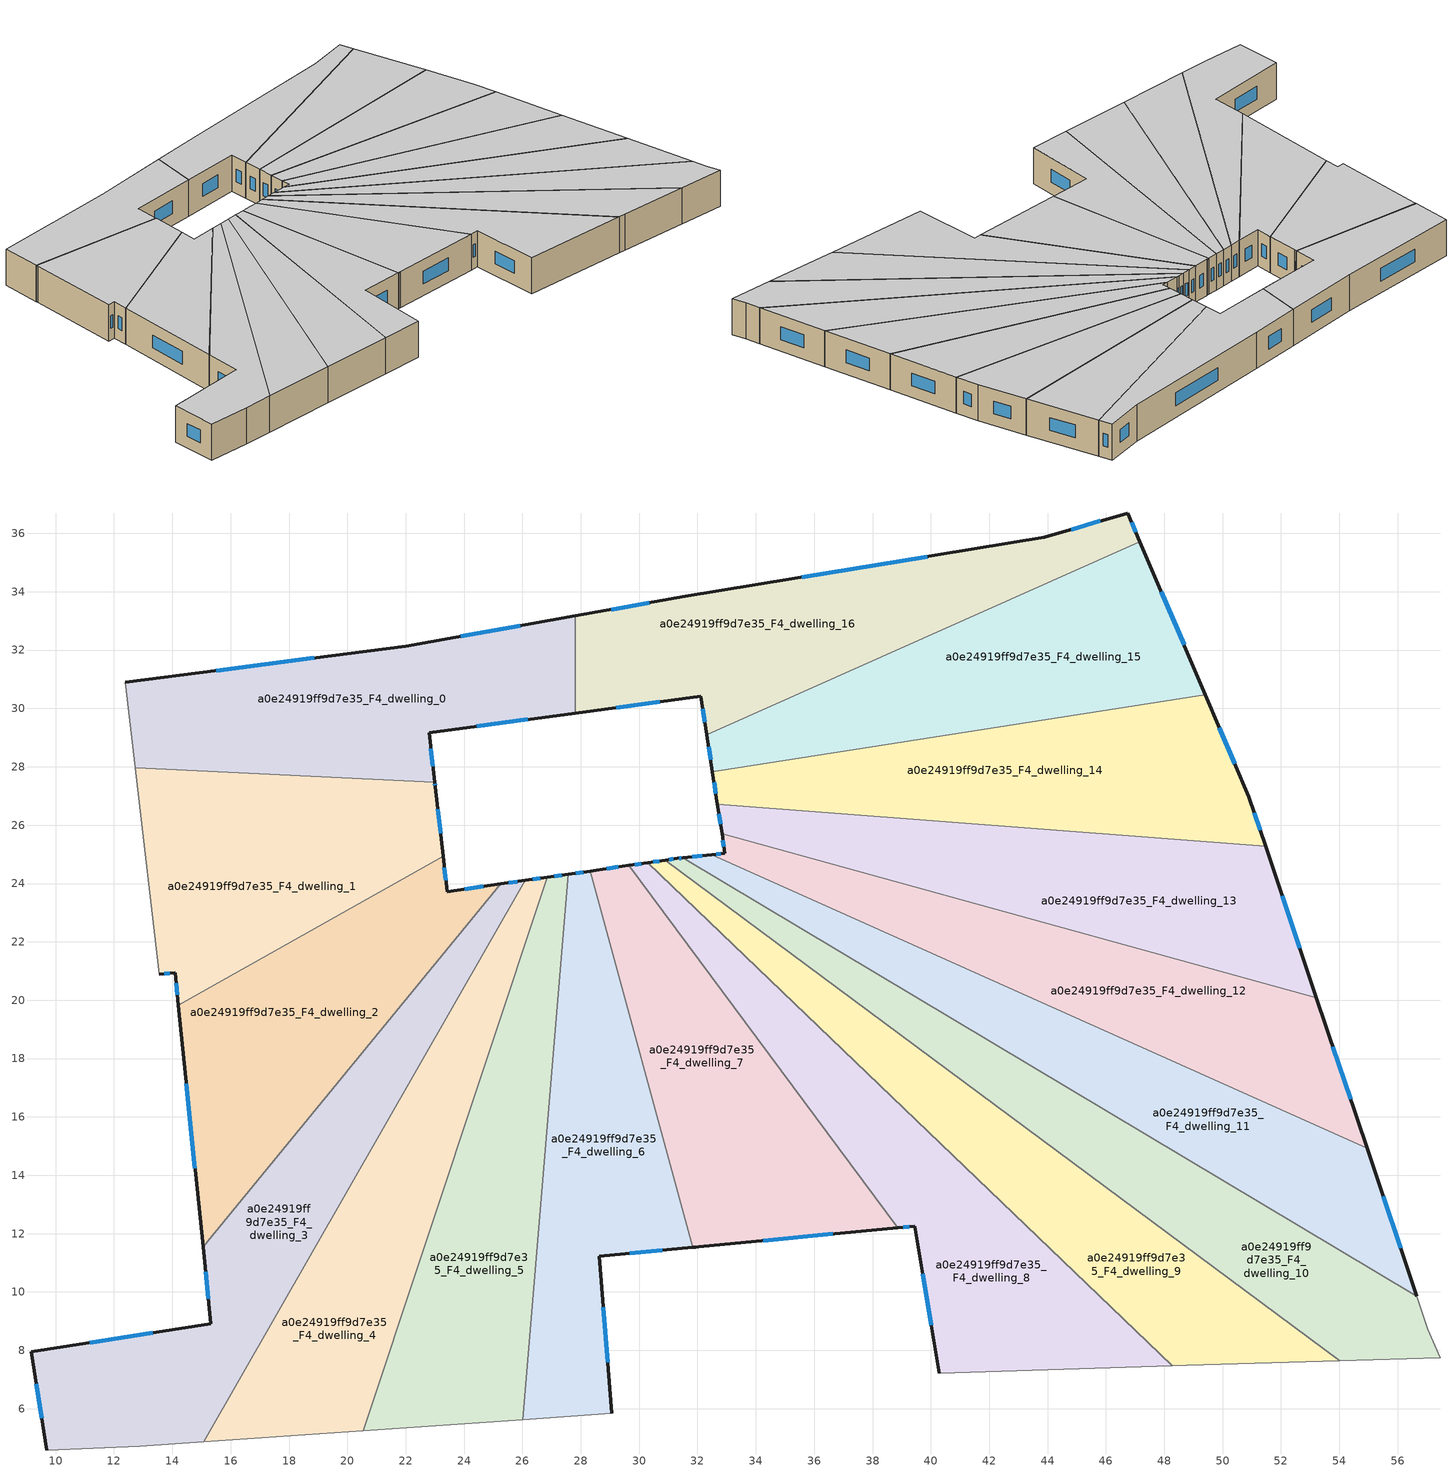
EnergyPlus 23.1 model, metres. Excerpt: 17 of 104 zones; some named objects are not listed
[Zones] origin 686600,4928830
a0e24919ff9d7e35_F4_dwelling_0
 floor to a0e24919ff9d7e35_F3_dwelling_0 (EU_floor_Construction): 27.81,33.17 27.81,29.84 22.8,29.17 22.99,27.47 12.73,27.97 12.39,30.89 21.99,32.14 z12
 wall outside (EU_wall_Construction): 27.81,33.17 21.99,32.14 12.39,30.89 / 22.99,27.47 22.8,29.17 27.81,29.84 z12:15
 wall to a0e24919ff9d7e35_F4_dwelling_16 (EU_wall_Construction): 27.81,29.84 27.81,33.17 z12:15
 wall to a0e24919ff9d7e35_F4_dwelling_1 (EU_wall_Construction): 12.73,27.97 22.99,27.47 z12:15
 wall adiabatic (EU_wall_Construction): 12.39,30.89 12.73,27.97 z12:15
 window (EU_Window_Construction): 18.87,31.73 15.52,31.3 / 25.92,32.84 23.88,32.48 / 24.43,29.39 26.18,29.62 / 22.93,28.02 22.86,28.62 z12.98:14.02
 ceiling to a0e24919ff9d7e35_F5_dwelling_0 (EU_floor_Construction): 27.81,29.84 27.81,33.17 21.99,32.14 12.39,30.89 12.73,27.97 22.99,27.47 22.8,29.17 z15
a0e24919ff9d7e35_F4_dwelling_1
 floor to a0e24919ff9d7e35_F3_dwelling_1 (EU_floor_Construction): 22.99,27.47 23.01,27.32 23.28,24.94 14.21,19.83 14.09,20.94 13.55,20.89 12.75,27.82 12.73,27.97 z12
 wall outside (EU_wall_Construction): 23.28,24.94 23.01,27.32 22.99,27.47 / 13.55,20.89 14.09,20.94 14.21,19.83 z12:15
 wall adiabatic (EU_wall_Construction): 12.73,27.97 12.75,27.82 13.55,20.89 z12:15
 wall to a0e24919ff9d7e35_F4_dwelling_2 (EU_wall_Construction): 14.21,19.83 23.28,24.94 z12:15
 window (EU_Window_Construction): 23.01,27.37 23,27.42 / 23.2,25.72 23.1,26.55 / 14.13,20.58 14.17,20.19 / 13.73,20.91 13.92,20.92 z12.98:14.02
 ceiling to a0e24919ff9d7e35_F5_dwelling_1 (EU_floor_Construction): 23.28,24.94 23.01,27.32 22.99,27.47 12.73,27.97 12.75,27.82 13.55,20.89 14.09,20.94 14.21,19.83 z15
a0e24919ff9d7e35_F4_dwelling_10
 floor to a0e24919ff9d7e35_F3_dwelling_10 (EU_floor_Construction): 56.66,9.85 57.03,8.73 57.45,7.75 54.02,7.65 30.89,24.8 31.31,24.86 31.5,24.88 z12
 wall outside (EU_wall_Construction): 31.5,24.88 31.31,24.86 30.89,24.8 z12:15
 wall adiabatic (EU_wall_Construction): 54.02,7.65 57.45,7.75 57.03,8.73 56.66,9.85 z12:15
 wall to a0e24919ff9d7e35_F4_dwelling_9 (EU_wall_Construction): 30.89,24.8 54.02,7.65 z12:15
 wall to a0e24919ff9d7e35_F4_dwelling_11 (EU_wall_Construction): 56.66,9.85 31.5,24.88 z12:15
 window (EU_Window_Construction): 31.18,24.84 31.03,24.82 / 31.44,24.87 31.37,24.87 z12.98:14.02
 ceiling to a0e24919ff9d7e35_F5_dwelling_10 (EU_floor_Construction): 57.45,7.75 57.03,8.73 56.66,9.85 31.5,24.88 31.31,24.86 30.89,24.8 54.02,7.65 z15
a0e24919ff9d7e35_F4_dwelling_11
 floor to a0e24919ff9d7e35_F3_dwelling_11 (EU_floor_Construction): 54.95,14.93 56.66,9.85 31.5,24.88 32.49,24.99 z12
 wall outside (EU_wall_Construction): 32.49,24.99 31.5,24.88 / 56.66,9.85 54.95,14.93 z12:15
 wall to a0e24919ff9d7e35_F4_dwelling_12 (EU_wall_Construction): 54.95,14.93 32.49,24.99 z12:15
 window (EU_Window_Construction): 32.17,24.95 31.82,24.92 / 56.1,11.5 55.5,13.28 z12.98:14.02
 ceiling to a0e24919ff9d7e35_F5_dwelling_11 (EU_floor_Construction): 56.66,9.85 54.95,14.93 32.49,24.99 31.5,24.88 z15
a0e24919ff9d7e35_F4_dwelling_12
 floor to a0e24919ff9d7e35_F3_dwelling_12 (EU_floor_Construction): 53.21,20.09 54.95,14.93 32.49,24.99 32.94,25.04 32.84,25.7 z12
 wall outside (EU_wall_Construction): 32.84,25.7 32.94,25.04 32.49,24.99 / 54.95,14.93 53.21,20.09 z12:15
 wall to a0e24919ff9d7e35_F4_dwelling_13 (EU_wall_Construction): 53.21,20.09 32.84,25.7 z12:15
 window (EU_Window_Construction): 32.8,25.02 32.64,25.01 / 32.87,25.49 32.91,25.26 / 54.38,16.61 53.78,18.41 z12.98:14.02
 ceiling to a0e24919ff9d7e35_F5_dwelling_12 (EU_floor_Construction): 54.95,14.93 53.21,20.09 32.84,25.7 32.94,25.04 32.49,24.99 z15
a0e24919ff9d7e35_F4_dwelling_13
 floor to a0e24919ff9d7e35_F3_dwelling_13 (EU_floor_Construction): 51.47,25.27 53.21,20.09 32.84,25.7 32.69,26.71 z12
 wall outside (EU_wall_Construction): 32.69,26.71 32.84,25.7 / 53.21,20.09 51.47,25.27 z12:15
 wall to a0e24919ff9d7e35_F4_dwelling_14 (EU_wall_Construction): 51.47,25.27 32.69,26.71 z12:15
 window (EU_Window_Construction): 32.74,26.38 32.79,26.03 / 52.65,21.77 52.04,23.59 z12.98:14.02
 ceiling to a0e24919ff9d7e35_F5_dwelling_13 (EU_floor_Construction): 53.21,20.09 51.47,25.27 32.69,26.71 32.84,25.7 z15
a0e24919ff9d7e35_F4_dwelling_14
 floor to a0e24919ff9d7e35_F3_dwelling_14 (EU_floor_Construction): 49.41,30.47 50.9,26.97 51.47,25.27 32.69,26.71 32.51,27.83 z12
 wall outside (EU_wall_Construction): 32.51,27.83 32.69,26.71 / 51.47,25.27 50.9,26.97 49.41,30.47 z12:15
 wall to a0e24919ff9d7e35_F4_dwelling_15 (EU_wall_Construction): 49.41,30.47 32.51,27.83 z12:15
 window (EU_Window_Construction): 32.57,27.46 32.63,27.07 / 50.42,28.11 49.89,29.33 / 51.29,25.82 51.09,26.42 z12.98:14.02
 ceiling to a0e24919ff9d7e35_F5_dwelling_14 (EU_floor_Construction): 51.47,25.27 50.9,26.97 49.41,30.47 32.51,27.83 32.69,26.71 z15
a0e24919ff9d7e35_F4_dwelling_15
 floor to a0e24919ff9d7e35_F3_dwelling_15 (EU_floor_Construction): 47.17,35.71 49.41,30.47 32.51,27.83 32.32,29.09 z12
 wall outside (EU_wall_Construction): 32.32,29.09 32.51,27.83 / 49.41,30.47 47.17,35.71 z12:15
 wall to a0e24919ff9d7e35_F4_dwelling_16 (EU_wall_Construction): 47.17,35.71 32.32,29.09 z12:15
 window (EU_Window_Construction): 32.38,28.68 32.45,28.24 / 48.68,32.18 47.89,34.01 z12.98:14.02
 ceiling to a0e24919ff9d7e35_F5_dwelling_15 (EU_floor_Construction): 49.41,30.47 47.17,35.71 32.32,29.09 32.51,27.83 z15
a0e24919ff9d7e35_F4_dwelling_16
 floor to a0e24919ff9d7e35_F3_dwelling_16 (EU_floor_Construction): 46.74,36.7 47.17,35.71 32.32,29.09 32.11,30.42 27.81,29.84 27.81,33.17 31.58,33.84 43.88,35.86 z12
 wall outside (EU_wall_Construction): 27.81,29.84 32.11,30.42 32.32,29.09 / 47.17,35.71 46.74,36.7 43.88,35.86 31.58,33.84 27.81,33.17 z12:15
 window (EU_Window_Construction): 32.18,29.99 32.25,29.53 / 29.21,30.03 30.71,30.23 / 30.36,33.62 29.04,33.39 / 39.88,35.2 35.58,34.5 / 45.81,36.43 44.81,36.13 / 47.03,36.03 46.88,36.38 z12.98:14.02
 ceiling to a0e24919ff9d7e35_F5_dwelling_16 (EU_floor_Construction): 47.17,35.71 46.74,36.7 43.88,35.86 31.58,33.84 27.81,33.17 27.81,29.84 32.11,30.42 32.32,29.09 z15
a0e24919ff9d7e35_F4_dwelling_2
 floor to a0e24919ff9d7e35_F3_dwelling_2 (EU_floor_Construction): 25.26,23.99 15.05,11.55 14.21,19.83 23.28,24.94 23.42,23.72 z12
 wall outside (EU_wall_Construction): 14.21,19.83 15.05,11.55 / 25.26,23.99 23.42,23.72 23.28,24.94 z12:15
 wall to a0e24919ff9d7e35_F4_dwelling_3 (EU_wall_Construction): 15.05,11.55 25.26,23.99 z12:15
 window (EU_Window_Construction): 14.48,17.14 14.78,14.25 / 23.38,24.12 23.33,24.54 / 24.66,23.9 24.02,23.81 z12.98:14.02
 ceiling to a0e24919ff9d7e35_F5_dwelling_2 (EU_floor_Construction): 15.05,11.55 25.26,23.99 23.42,23.72 23.28,24.94 14.21,19.83 z15
a0e24919ff9d7e35_F4_dwelling_3
 floor to a0e24919ff9d7e35_F3_dwelling_3 (EU_floor_Construction): 26.1,24.11 15.08,4.86 12.88,4.71 9.69,4.58 9.17,7.95 15.32,8.91 15.05,11.55 25.26,23.99 z12
 wall outside (EU_wall_Construction): 15.05,11.55 15.32,8.91 9.17,7.95 9.69,4.58 / 26.1,24.11 25.26,23.99 z12:15
 wall to a0e24919ff9d7e35_F4_dwelling_4 (EU_wall_Construction): 15.08,4.86 26.1,24.11 z12:15
 wall adiabatic (EU_wall_Construction): 9.69,4.58 12.88,4.71 15.08,4.86 z12:15
 window (EU_Window_Construction): 15.14,10.69 15.23,9.77 / 25.83,24.07 25.54,24.03 / 9.34,6.86 9.52,5.68 / 13.32,8.6 11.17,8.26 z12.98:14.02
 ceiling to a0e24919ff9d7e35_F5_dwelling_3 (EU_floor_Construction): 15.08,4.86 26.1,24.11 25.26,23.99 15.05,11.55 15.32,8.91 9.17,7.95 9.69,4.58 12.88,4.71 z15
a0e24919ff9d7e35_F4_dwelling_4
 floor to a0e24919ff9d7e35_F3_dwelling_4 (EU_floor_Construction): 26.85,24.22 20.54,5.25 15.08,4.86 26.1,24.11 z12
 wall outside (EU_wall_Construction): 26.85,24.22 26.1,24.11 z12:15
 wall to a0e24919ff9d7e35_F4_dwelling_5 (EU_wall_Construction): 20.54,5.25 26.85,24.22 z12:15
 wall adiabatic (EU_wall_Construction): 15.08,4.86 20.54,5.25 z12:15
 window (EU_Window_Construction): 26.61,24.18 26.35,24.14 z12.98:14.02
 ceiling to a0e24919ff9d7e35_F5_dwelling_4 (EU_floor_Construction): 20.54,5.25 26.85,24.22 26.1,24.11 15.08,4.86 z15
a0e24919ff9d7e35_F4_dwelling_5
 floor to a0e24919ff9d7e35_F3_dwelling_5 (EU_floor_Construction): 27.58,24.32 26.01,5.63 20.54,5.25 26.85,24.22 z12
 wall outside (EU_wall_Construction): 27.58,24.32 26.85,24.22 z12:15
 wall to a0e24919ff9d7e35_F4_dwelling_6 (EU_wall_Construction): 26.01,5.63 27.58,24.32 z12:15
 wall adiabatic (EU_wall_Construction): 20.54,5.25 26.01,5.63 z12:15
 window (EU_Window_Construction): 27.34,24.29 27.09,24.25 z12.98:14.02
 ceiling to a0e24919ff9d7e35_F5_dwelling_5 (EU_floor_Construction): 26.01,5.63 27.58,24.32 26.85,24.22 20.54,5.25 z15
a0e24919ff9d7e35_F4_dwelling_6
 floor to a0e24919ff9d7e35_F3_dwelling_6 (EU_floor_Construction): 28.33,24.43 31.84,11.53 28.63,11.22 29.06,5.84 26.01,5.63 27.58,24.32 z12
 wall outside (EU_wall_Construction): 28.33,24.43 27.58,24.32 / 29.06,5.84 28.63,11.22 31.84,11.53 z12:15
 wall to a0e24919ff9d7e35_F4_dwelling_7 (EU_wall_Construction): 31.84,11.53 28.33,24.43 z12:15
 wall adiabatic (EU_wall_Construction): 26.01,5.63 29.06,5.84 z12:15
 window (EU_Window_Construction): 28.08,24.39 27.82,24.36 / 29.67,11.32 30.79,11.43 / 28.92,7.59 28.77,9.47 z12.98:14.02
 ceiling to a0e24919ff9d7e35_F5_dwelling_6 (EU_floor_Construction): 29.06,5.84 28.63,11.22 31.84,11.53 28.33,24.43 27.58,24.32 26.01,5.63 z15
a0e24919ff9d7e35_F4_dwelling_7
 floor to a0e24919ff9d7e35_F3_dwelling_7 (EU_floor_Construction): 29.64,24.62 38.86,12.2 32.04,11.55 31.94,11.54 31.84,11.53 28.33,24.43 28.43,24.44 28.53,24.46 z12
 wall outside (EU_wall_Construction): 29.64,24.62 28.53,24.46 28.43,24.44 28.33,24.43 / 31.84,11.53 31.94,11.54 32.04,11.55 38.86,12.2 z12:15
 wall to a0e24919ff9d7e35_F4_dwelling_8 (EU_wall_Construction): 38.86,12.2 29.64,24.62 z12:15
 window (EU_Window_Construction): 29.28,24.57 28.89,24.51 / 34.26,11.76 36.64,11.99 z12.98:14.02
 ceiling to a0e24919ff9d7e35_F5_dwelling_7 (EU_floor_Construction): 38.86,12.2 29.64,24.62 28.53,24.46 28.43,24.44 28.33,24.43 31.84,11.53 31.94,11.54 32.04,11.55 z15
a0e24919ff9d7e35_F4_dwelling_8
 floor to a0e24919ff9d7e35_F3_dwelling_8 (EU_floor_Construction): 39.45,12.26 38.86,12.2 29.64,24.62 30.29,24.71 48.28,7.47 40.28,7.21 z12
 wall outside (EU_wall_Construction): 38.86,12.2 39.45,12.26 40.28,7.21 / 30.29,24.71 29.64,24.62 z12:15
 wall to a0e24919ff9d7e35_F4_dwelling_9 (EU_wall_Construction): 48.28,7.47 30.29,24.71 z12:15
 wall adiabatic (EU_wall_Construction): 40.28,7.21 48.28,7.47 z12:15
 window (EU_Window_Construction): 39.05,12.22 39.26,12.24 / 30.08,24.68 29.85,24.65 / 39.72,10.62 40.01,8.85 z12.98:14.02
 ceiling to a0e24919ff9d7e35_F5_dwelling_8 (EU_floor_Construction): 48.28,7.47 30.29,24.71 29.64,24.62 38.86,12.2 39.45,12.26 40.28,7.21 z15
a0e24919ff9d7e35_F4_dwelling_9
 floor to a0e24919ff9d7e35_F3_dwelling_9 (EU_floor_Construction): 54.02,7.65 48.76,7.49 48.28,7.47 30.29,24.71 30.89,24.8 z12
 wall outside (EU_wall_Construction): 30.89,24.8 30.29,24.71 z12:15
 wall adiabatic (EU_wall_Construction): 48.28,7.47 48.76,7.49 54.02,7.65 z12:15
 window (EU_Window_Construction): 30.7,24.77 30.49,24.74 z12.98:14.02
 ceiling to a0e24919ff9d7e35_F5_dwelling_9 (EU_floor_Construction): 54.02,7.65 30.89,24.8 30.29,24.71 48.28,7.47 48.76,7.49 z15
[Building]
EU S2 Campaign: North Axis=0; Terrain=City; Solar Distribution=FullExterior
[Site:Location]
Bologna: Latitude=44.5; Longitude=11.25; Time Zone=1; Elevation=37
[SizingPeriod:WeatherFileDays]
AnnualSizingPeriod: Begin Month=1; Begin Day of Month=1; End Month=12; End Day of Month=31; Day of Week for Start Day=Monday; Use Weather File Daylight Saving Period=No; Use Weather File Rain and Snow Indicators=No
[MATERIAL]
EU_InternalMass_Material: Roughness=MediumRough; Thickness=0.1; Conductivity=1; Density=1800; Specific Heat=900; Thermal Absorptance=0.9; Solar Absorptance=0.7; Visible Absorptance=0.7
[MATERIAL:NOMASS] Roughness=MediumRough; Thermal Absorptance=0.9; Solar Absorptance=0.7; Visible Absorptance=0.7
Name | Thermal Resistance
EU_wall_NoMass | 0.905828
EU_floor_NoMass | 0.67114
[WINDOWMATERIAL:SIMPLEGLAZINGSYSTEM]
EU_Window_SimpleGlazing: UFactor=4.52486; Solar Heat Gain Coefficient=0.85; Visible Transmittance=0.85
[CONSTRUCTION]
EU_wall_Construction: EU_wall_NoMass
EU_floor_Construction: EU_floor_NoMass
EU_Window_Construction: EU_Window_SimpleGlazing
EU_InternalMass_Construction: EU_InternalMass_Material
[ZONE] Type=1; Multiplier=1; Ceiling Height=autocalculate; Floor Area=autocalculate; Part of Total Floor Area=Yes
Name | Volume
a0e24919ff9d7e35_F4_dwelling_0 | 167.191
a0e24919ff9d7e35_F4_dwelling_1 | 165.529
a0e24919ff9d7e35_F4_dwelling_10 | 171.903
a0e24919ff9d7e35_F4_dwelling_11 | 171.829
a0e24919ff9d7e35_F4_dwelling_12 | 171.807
a0e24919ff9d7e35_F4_dwelling_13 | 171.837
a0e24919ff9d7e35_F4_dwelling_14 | 171.811
a0e24919ff9d7e35_F4_dwelling_15 | 171.795
a0e24919ff9d7e35_F4_dwelling_16 | 171.854
a0e24919ff9d7e35_F4_dwelling_2 | 167.367
a0e24919ff9d7e35_F4_dwelling_3 | 187.255
a0e24919ff9d7e35_F4_dwelling_4 | 171.793
a0e24919ff9d7e35_F4_dwelling_5 | 171.841
a0e24919ff9d7e35_F4_dwelling_6 | 163.792
a0e24919ff9d7e35_F4_dwelling_7 | 166.583
a0e24919ff9d7e35_F4_dwelling_8 | 185.098
a0e24919ff9d7e35_F4_dwelling_9 | 171.761
[INTERNALMASS] Construction=EU_InternalMass_Construction
Name | Zone or ZoneList | Surface Area
a0e24919ff9d7e35_F4_dwelling_0_EU_InternalMass | a0e24919ff9d7e35_F4_dwelling_0 | 55.731
a0e24919ff9d7e35_F4_dwelling_1_EU_InternalMass | a0e24919ff9d7e35_F4_dwelling_1 | 55.1736
a0e24919ff9d7e35_F4_dwelling_2_EU_InternalMass | a0e24919ff9d7e35_F4_dwelling_2 | 55.7892
a0e24919ff9d7e35_F4_dwelling_3_EU_InternalMass | a0e24919ff9d7e35_F4_dwelling_3 | 62.4137
a0e24919ff9d7e35_F4_dwelling_4_EU_InternalMass | a0e24919ff9d7e35_F4_dwelling_4 | 57.2642
a0e24919ff9d7e35_F4_dwelling_5_EU_InternalMass | a0e24919ff9d7e35_F4_dwelling_5 | 57.2804
a0e24919ff9d7e35_F4_dwelling_6_EU_InternalMass | a0e24919ff9d7e35_F4_dwelling_6 | 54.6039
a0e24919ff9d7e35_F4_dwelling_7_EU_InternalMass | a0e24919ff9d7e35_F4_dwelling_7 | 55.5245
a0e24919ff9d7e35_F4_dwelling_8_EU_InternalMass | a0e24919ff9d7e35_F4_dwelling_8 | 61.6954
a0e24919ff9d7e35_F4_dwelling_9_EU_InternalMass | a0e24919ff9d7e35_F4_dwelling_9 | 57.2541
a0e24919ff9d7e35_F4_dwelling_10_EU_InternalMass | a0e24919ff9d7e35_F4_dwelling_10 | 57.3013
a0e24919ff9d7e35_F4_dwelling_11_EU_InternalMass | a0e24919ff9d7e35_F4_dwelling_11 | 57.276
a0e24919ff9d7e35_F4_dwelling_12_EU_InternalMass | a0e24919ff9d7e35_F4_dwelling_12 | 57.269
a0e24919ff9d7e35_F4_dwelling_13_EU_InternalMass | a0e24919ff9d7e35_F4_dwelling_13 | 57.279
a0e24919ff9d7e35_F4_dwelling_14_EU_InternalMass | a0e24919ff9d7e35_F4_dwelling_14 | 57.2706
a0e24919ff9d7e35_F4_dwelling_15_EU_InternalMass | a0e24919ff9d7e35_F4_dwelling_15 | 57.265
a0e24919ff9d7e35_F4_dwelling_16_EU_InternalMass | a0e24919ff9d7e35_F4_dwelling_16 | 57.2834
[OTHEREQUIPMENT] Fuel Type=Electricity; Design Level Calculation Method=Watts/Area; Power per Zone Floor Area=1; Fraction Latent=0; Fraction Radiant=0; Fraction Lost=0; Carbon Dioxide Generation Rate=0; EndUse Subcategory=EU_Step8_InternalGains
Name | Zone or ZoneList or Space or SpaceList | Schedule
EU_Step8_InternalGain_a0e24919ff9d7e35_F4_dwelling_0_f000 | a0e24919ff9d7e35_F4_dwelling_0 | EU_Step8_GainSchedule_a0e24919ff9d7e35_F4_dwelling_0_f000
EU_Step8_InternalGain_a0e24919ff9d7e35_F4_dwelling_1_f000 | a0e24919ff9d7e35_F4_dwelling_1 | EU_Step8_GainSchedule_a0e24919ff9d7e35_F4_dwelling_1_f000
EU_Step8_InternalGain_a0e24919ff9d7e35_F4_dwelling_2_f000 | a0e24919ff9d7e35_F4_dwelling_2 | EU_Step8_GainSchedule_a0e24919ff9d7e35_F4_dwelling_2_f000
EU_Step8_InternalGain_a0e24919ff9d7e35_F4_dwelling_3_f000 | a0e24919ff9d7e35_F4_dwelling_3 | EU_Step8_GainSchedule_a0e24919ff9d7e35_F4_dwelling_3_f000
EU_Step8_InternalGain_a0e24919ff9d7e35_F4_dwelling_4_f000 | a0e24919ff9d7e35_F4_dwelling_4 | EU_Step8_GainSchedule_a0e24919ff9d7e35_F4_dwelling_4_f000
EU_Step8_InternalGain_a0e24919ff9d7e35_F4_dwelling_5_f000 | a0e24919ff9d7e35_F4_dwelling_5 | EU_Step8_GainSchedule_a0e24919ff9d7e35_F4_dwelling_5_f000
EU_Step8_InternalGain_a0e24919ff9d7e35_F4_dwelling_6_f000 | a0e24919ff9d7e35_F4_dwelling_6 | EU_Step8_GainSchedule_a0e24919ff9d7e35_F4_dwelling_6_f000
EU_Step8_InternalGain_a0e24919ff9d7e35_F4_dwelling_7_f000 | a0e24919ff9d7e35_F4_dwelling_7 | EU_Step8_GainSchedule_a0e24919ff9d7e35_F4_dwelling_7_f000
EU_Step8_InternalGain_a0e24919ff9d7e35_F4_dwelling_8_f000 | a0e24919ff9d7e35_F4_dwelling_8 | EU_Step8_GainSchedule_a0e24919ff9d7e35_F4_dwelling_8_f000
EU_Step8_InternalGain_a0e24919ff9d7e35_F4_dwelling_9_f000 | a0e24919ff9d7e35_F4_dwelling_9 | EU_Step8_GainSchedule_a0e24919ff9d7e35_F4_dwelling_9_f000
EU_Step8_InternalGain_a0e24919ff9d7e35_F4_dwelling_10_f000 | a0e24919ff9d7e35_F4_dwelling_10 | EU_Step8_GainSchedule_a0e24919ff9d7e35_F4_dwelling_10_f000
EU_Step8_InternalGain_a0e24919ff9d7e35_F4_dwelling_11_f000 | a0e24919ff9d7e35_F4_dwelling_11 | EU_Step8_GainSchedule_a0e24919ff9d7e35_F4_dwelling_11_f000
EU_Step8_InternalGain_a0e24919ff9d7e35_F4_dwelling_12_f000 | a0e24919ff9d7e35_F4_dwelling_12 | EU_Step8_GainSchedule_a0e24919ff9d7e35_F4_dwelling_12_f000
EU_Step8_InternalGain_a0e24919ff9d7e35_F4_dwelling_13_f000 | a0e24919ff9d7e35_F4_dwelling_13 | EU_Step8_GainSchedule_a0e24919ff9d7e35_F4_dwelling_13_f000
EU_Step8_InternalGain_a0e24919ff9d7e35_F4_dwelling_14_f000 | a0e24919ff9d7e35_F4_dwelling_14 | EU_Step8_GainSchedule_a0e24919ff9d7e35_F4_dwelling_14_f000
EU_Step8_InternalGain_a0e24919ff9d7e35_F4_dwelling_15_f000 | a0e24919ff9d7e35_F4_dwelling_15 | EU_Step8_GainSchedule_a0e24919ff9d7e35_F4_dwelling_15_f000
EU_Step8_InternalGain_a0e24919ff9d7e35_F4_dwelling_16_f000 | a0e24919ff9d7e35_F4_dwelling_16 | EU_Step8_GainSchedule_a0e24919ff9d7e35_F4_dwelling_16_f000
[ZONEVENTILATION:DESIGNFLOWRATE] Schedule=EU_AlwaysOn; Design Flow Rate Calculation Method=AirChanges/Hour; Air Changes per Hour=0.73129; Ventilation Type=Natural; Fan Pressure Rise=0; Fan Total Efficiency=1; Constant Term Coefficient=1; Temperature Term Coefficient=0; Velocity Term Coefficient=0; Velocity Squared Term Coefficient=0; Minimum Indoor Temperature=-100; Maximum Indoor Temperature=100; Delta Temperature=-100; Minimum Outdoor Temperature=-100; Maximum Outdoor Temperature=100; Maximum Wind Speed=40
Name | Zone or ZoneList or Space or SpaceList
EU_ConstantAir_a0e24919ff9d7e35_F4_dwelling_0 | a0e24919ff9d7e35_F4_dwelling_0
EU_ConstantAir_a0e24919ff9d7e35_F4_dwelling_1 | a0e24919ff9d7e35_F4_dwelling_1
EU_ConstantAir_a0e24919ff9d7e35_F4_dwelling_2 | a0e24919ff9d7e35_F4_dwelling_2
EU_ConstantAir_a0e24919ff9d7e35_F4_dwelling_3 | a0e24919ff9d7e35_F4_dwelling_3
EU_ConstantAir_a0e24919ff9d7e35_F4_dwelling_4 | a0e24919ff9d7e35_F4_dwelling_4
EU_ConstantAir_a0e24919ff9d7e35_F4_dwelling_5 | a0e24919ff9d7e35_F4_dwelling_5
EU_ConstantAir_a0e24919ff9d7e35_F4_dwelling_6 | a0e24919ff9d7e35_F4_dwelling_6
EU_ConstantAir_a0e24919ff9d7e35_F4_dwelling_7 | a0e24919ff9d7e35_F4_dwelling_7
EU_ConstantAir_a0e24919ff9d7e35_F4_dwelling_8 | a0e24919ff9d7e35_F4_dwelling_8
EU_ConstantAir_a0e24919ff9d7e35_F4_dwelling_9 | a0e24919ff9d7e35_F4_dwelling_9
EU_ConstantAir_a0e24919ff9d7e35_F4_dwelling_10 | a0e24919ff9d7e35_F4_dwelling_10
EU_ConstantAir_a0e24919ff9d7e35_F4_dwelling_11 | a0e24919ff9d7e35_F4_dwelling_11
EU_ConstantAir_a0e24919ff9d7e35_F4_dwelling_12 | a0e24919ff9d7e35_F4_dwelling_12
EU_ConstantAir_a0e24919ff9d7e35_F4_dwelling_13 | a0e24919ff9d7e35_F4_dwelling_13
EU_ConstantAir_a0e24919ff9d7e35_F4_dwelling_14 | a0e24919ff9d7e35_F4_dwelling_14
EU_ConstantAir_a0e24919ff9d7e35_F4_dwelling_15 | a0e24919ff9d7e35_F4_dwelling_15
EU_ConstantAir_a0e24919ff9d7e35_F4_dwelling_16 | a0e24919ff9d7e35_F4_dwelling_16
[HVACTEMPLATE:ZONE:IDEALLOADSAIRSYSTEM] System Availability Schedule=EU_AlwaysOn; Maximum Heating Supply Air Temperature=50; Minimum Cooling Supply Air Temperature=13; Maximum Heating Supply Air Humidity Ratio=0.0156; Minimum Cooling Supply Air Humidity Ratio=0.0077; Heating Limit=NoLimit; Cooling Limit=NoLimit; Heating Availability Schedule=EU_AlwaysOn; Cooling Availability Schedule=EU_CoolingOff; Dehumidification Control Type=ConstantSensibleHeatRatio; Cooling Sensible Heat Ratio=0.7; Dehumidification Setpoint=60; Humidification Control Type=None; Humidification Setpoint=30; Outdoor Air Method=None; Outdoor Air Flow Rate per Person=0.00944; Outdoor Air Flow Rate per Zone Floor Area=0; Outdoor Air Flow Rate per Zone=0; Demand Controlled Ventilation Type=None; Outdoor Air Economizer Type=NoEconomizer; Heat Recovery Type=None; Sensible Heat Recovery Effectiveness=0.7; Latent Heat Recovery Effectiveness=0.65
Name | Template Thermostat
a0e24919ff9d7e35_F4_dwelling_0 | EU_HeatOnly_a0e24919ff9d7e35_F4_dwelling_0
a0e24919ff9d7e35_F4_dwelling_1 | EU_HeatOnly_a0e24919ff9d7e35_F4_dwelling_1
a0e24919ff9d7e35_F4_dwelling_2 | EU_HeatOnly_a0e24919ff9d7e35_F4_dwelling_2
a0e24919ff9d7e35_F4_dwelling_3 | EU_HeatOnly_a0e24919ff9d7e35_F4_dwelling_3
a0e24919ff9d7e35_F4_dwelling_4 | EU_HeatOnly_a0e24919ff9d7e35_F4_dwelling_4
a0e24919ff9d7e35_F4_dwelling_5 | EU_HeatOnly_a0e24919ff9d7e35_F4_dwelling_5
a0e24919ff9d7e35_F4_dwelling_6 | EU_HeatOnly_a0e24919ff9d7e35_F4_dwelling_6
a0e24919ff9d7e35_F4_dwelling_7 | EU_HeatOnly_a0e24919ff9d7e35_F4_dwelling_7
a0e24919ff9d7e35_F4_dwelling_8 | EU_HeatOnly_a0e24919ff9d7e35_F4_dwelling_8
a0e24919ff9d7e35_F4_dwelling_9 | EU_HeatOnly_a0e24919ff9d7e35_F4_dwelling_9
a0e24919ff9d7e35_F4_dwelling_10 | EU_HeatOnly_a0e24919ff9d7e35_F4_dwelling_10
a0e24919ff9d7e35_F4_dwelling_11 | EU_HeatOnly_a0e24919ff9d7e35_F4_dwelling_11
a0e24919ff9d7e35_F4_dwelling_12 | EU_HeatOnly_a0e24919ff9d7e35_F4_dwelling_12
a0e24919ff9d7e35_F4_dwelling_13 | EU_HeatOnly_a0e24919ff9d7e35_F4_dwelling_13
a0e24919ff9d7e35_F4_dwelling_14 | EU_HeatOnly_a0e24919ff9d7e35_F4_dwelling_14
a0e24919ff9d7e35_F4_dwelling_15 | EU_HeatOnly_a0e24919ff9d7e35_F4_dwelling_15
a0e24919ff9d7e35_F4_dwelling_16 | EU_HeatOnly_a0e24919ff9d7e35_F4_dwelling_16
[SIZING:ZONE] Zone Cooling Design Supply Air Temperature Input Method=SupplyAirTemperature; Zone Cooling Design Supply Air Temperature=13; Zone Heating Design Supply Air Temperature Input Method=SupplyAirTemperature; Zone Heating Design Supply Air Temperature=50; Zone Cooling Design Supply Air Humidity Ratio=0.008; Zone Heating Design Supply Air Humidity Ratio=0.008; Cooling Design Air Flow Method=DesignDay; Cooling Design Air Flow Rate=0; Cooling Minimum Air Flow per Zone Floor Area=0.000762; Cooling Minimum Air Flow=0; Cooling Minimum Air Flow Fraction=0.2; Heating Design Air Flow Method=DesignDay; Heating Design Air Flow Rate=0; Heating Maximum Air Flow per Zone Floor Area=0.002032; Heating Maximum Air Flow=0.141576; Heating Maximum Air Flow Fraction=0.3; Account for Dedicated Outdoor Air System=No; Dedicated Outdoor Air System Control Strategy=NeutralSupplyAir; Dedicated Outdoor Air Low Setpoint Temperature for Design=autosize; Dedicated Outdoor Air High Setpoint Temperature for Design=autosize; Zone Load Sizing Method=Sensible Load Only No Latent Load; Zone Latent Cooling Design Supply Air Humidity Ratio Input Method=HumidityRatioDifference; Zone Cooling Design Supply Air Humidity Ratio Difference=0.005; Zone Latent Heating Design Supply Air Humidity Ratio Input Method=HumidityRatioDifference; Zone Humidification Design Supply Air Humidity Ratio Difference=0.005
a0e24919ff9d7e35_F4_dwelling_0; a0e24919ff9d7e35_F4_dwelling_1; a0e24919ff9d7e35_F4_dwelling_2; a0e24919ff9d7e35_F4_dwelling_3; a0e24919ff9d7e35_F4_dwelling_4; a0e24919ff9d7e35_F4_dwelling_5; a0e24919ff9d7e35_F4_dwelling_6; a0e24919ff9d7e35_F4_dwelling_7; a0e24919ff9d7e35_F4_dwelling_8; a0e24919ff9d7e35_F4_dwelling_9; a0e24919ff9d7e35_F4_dwelling_10; a0e24919ff9d7e35_F4_dwelling_11; a0e24919ff9d7e35_F4_dwelling_12; a0e24919ff9d7e35_F4_dwelling_13; a0e24919ff9d7e35_F4_dwelling_14; a0e24919ff9d7e35_F4_dwelling_15; a0e24919ff9d7e35_F4_dwelling_16
[SCHEDULE:CONSTANT]
Name | Hourly Value
EU_AlwaysOn | 1
EU_CoolingOff | 0
[SCHEDULE:FILE] Column Number=1; Rows to Skip at Top=0; Number of Hours of Data=8760; Column Separator=Comma; Interpolate to Timestep=No; Minutes per Item=60; Adjust Schedule for Daylight Savings=Yes
Name | File
EU_Step8_GainSchedule_a0e24919ff9d7e35_F4_dwelling_0_f000 | ../../schedules/a0e24919ff9d7e35/a0e24919ff9d7e35_F4_dwelling_0_f000_gain.csv
EU_Step8_GainSchedule_a0e24919ff9d7e35_F4_dwelling_1_f000 | ../../schedules/a0e24919ff9d7e35/a0e24919ff9d7e35_F4_dwelling_1_f000_gain.csv
EU_Step8_GainSchedule_a0e24919ff9d7e35_F4_dwelling_2_f000 | ../../schedules/a0e24919ff9d7e35/a0e24919ff9d7e35_F4_dwelling_2_f000_gain.csv
EU_Step8_GainSchedule_a0e24919ff9d7e35_F4_dwelling_3_f000 | ../../schedules/a0e24919ff9d7e35/a0e24919ff9d7e35_F4_dwelling_3_f000_gain.csv
EU_Step8_GainSchedule_a0e24919ff9d7e35_F4_dwelling_4_f000 | ../../schedules/a0e24919ff9d7e35/a0e24919ff9d7e35_F4_dwelling_4_f000_gain.csv
EU_Step8_GainSchedule_a0e24919ff9d7e35_F4_dwelling_5_f000 | ../../schedules/a0e24919ff9d7e35/a0e24919ff9d7e35_F4_dwelling_5_f000_gain.csv
EU_Step8_GainSchedule_a0e24919ff9d7e35_F4_dwelling_6_f000 | ../../schedules/a0e24919ff9d7e35/a0e24919ff9d7e35_F4_dwelling_6_f000_gain.csv
EU_Step8_GainSchedule_a0e24919ff9d7e35_F4_dwelling_7_f000 | ../../schedules/a0e24919ff9d7e35/a0e24919ff9d7e35_F4_dwelling_7_f000_gain.csv
EU_Step8_GainSchedule_a0e24919ff9d7e35_F4_dwelling_8_f000 | ../../schedules/a0e24919ff9d7e35/a0e24919ff9d7e35_F4_dwelling_8_f000_gain.csv
EU_Step8_GainSchedule_a0e24919ff9d7e35_F4_dwelling_9_f000 | ../../schedules/a0e24919ff9d7e35/a0e24919ff9d7e35_F4_dwelling_9_f000_gain.csv
EU_Step8_GainSchedule_a0e24919ff9d7e35_F4_dwelling_10_f000 | ../../schedules/a0e24919ff9d7e35/a0e24919ff9d7e35_F4_dwelling_10_f000_gain.csv
EU_Step8_GainSchedule_a0e24919ff9d7e35_F4_dwelling_11_f000 | ../../schedules/a0e24919ff9d7e35/a0e24919ff9d7e35_F4_dwelling_11_f000_gain.csv
EU_Step8_GainSchedule_a0e24919ff9d7e35_F4_dwelling_12_f000 | ../../schedules/a0e24919ff9d7e35/a0e24919ff9d7e35_F4_dwelling_12_f000_gain.csv
EU_Step8_GainSchedule_a0e24919ff9d7e35_F4_dwelling_13_f000 | ../../schedules/a0e24919ff9d7e35/a0e24919ff9d7e35_F4_dwelling_13_f000_gain.csv
EU_Step8_GainSchedule_a0e24919ff9d7e35_F4_dwelling_14_f000 | ../../schedules/a0e24919ff9d7e35/a0e24919ff9d7e35_F4_dwelling_14_f000_gain.csv
EU_Step8_GainSchedule_a0e24919ff9d7e35_F4_dwelling_15_f000 | ../../schedules/a0e24919ff9d7e35/a0e24919ff9d7e35_F4_dwelling_15_f000_gain.csv
EU_Step8_GainSchedule_a0e24919ff9d7e35_F4_dwelling_16_f000 | ../../schedules/a0e24919ff9d7e35/a0e24919ff9d7e35_F4_dwelling_16_f000_gain.csv
